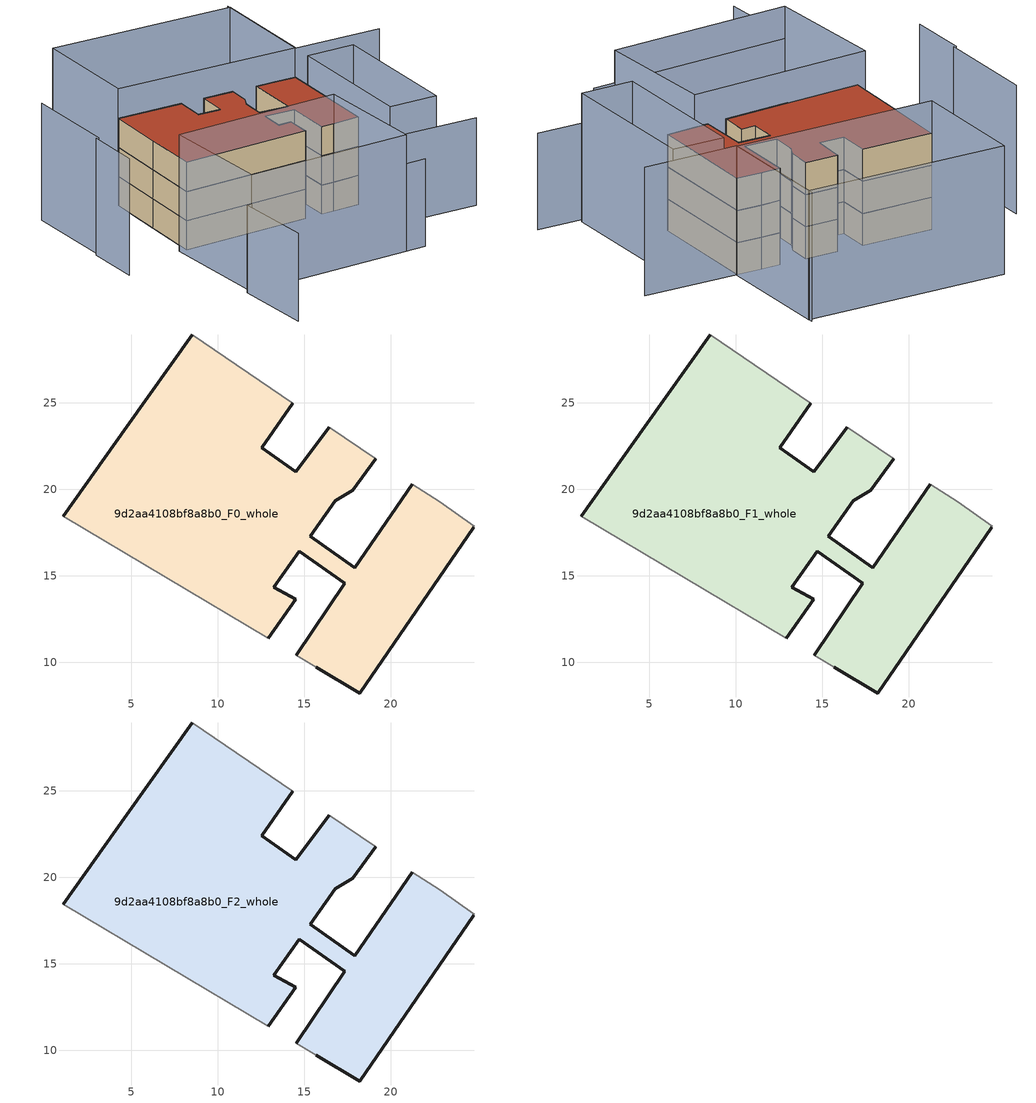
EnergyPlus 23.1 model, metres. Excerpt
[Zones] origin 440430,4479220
9d2aa4108bf8a8b0_F0_whole
 floor ground (EU_floor_Construction): 18.22,8.22 24.81,17.79 24.85,17.87 22.85,19.26 21.25,20.3 17.94,15.45 15.36,17.29 16.82,19.34 17.83,19.93 19.14,21.76 16.46,23.58 14.53,20.99 12.56,22.4 14.36,24.98 8.54,28.91 4.77,23.61 1.07,18.42 12.94,11.37 14.52,13.63 13.26,14.33 14.72,16.41 17.35,14.58 14.56,10.4 15.7,9.71 z0
 wall outside (EU_wall_Construction): 14.36,24.98 12.56,22.4 14.53,20.99 16.46,23.58 / 19.14,21.76 17.83,19.93 16.82,19.34 15.36,17.29 17.94,15.45 21.25,20.3 / 24.81,17.79 18.22,8.22 15.7,9.71 / 14.56,10.4 17.35,14.58 14.72,16.41 13.26,14.33 14.52,13.63 12.94,11.37 / 1.07,18.42 4.77,23.61 8.54,28.91 z0:3
 wall adiabatic (EU_wall_Construction): 16.46,23.58 19.14,21.76 / 21.25,20.3 22.85,19.26 24.85,17.87 24.81,17.79 / 15.7,9.71 14.56,10.4 / 12.94,11.37 1.07,18.42 / 8.54,28.91 14.36,24.98 z0:3
9d2aa4108bf8a8b0_F1_whole
 floor to 9d2aa4108bf8a8b0_F0_whole (EU_floor_Construction): 18.22,8.22 24.81,17.79 24.85,17.87 22.85,19.26 21.25,20.3 17.94,15.45 15.36,17.29 16.81,19.34 17.83,19.93 19.14,21.76 16.46,23.58 14.53,20.99 12.56,22.4 14.36,24.98 8.54,28.91 4.77,23.61 1.07,18.42 12.94,11.37 14.52,13.63 13.26,14.33 14.72,16.41 17.35,14.58 14.56,10.4 15.7,9.71 z3
 wall outside (EU_wall_Construction): 14.36,24.98 12.56,22.4 14.53,20.99 16.46,23.58 / 19.14,21.76 17.83,19.93 16.82,19.34 15.36,17.29 17.94,15.45 21.25,20.3 / 24.81,17.79 18.22,8.22 15.7,9.71 / 14.56,10.4 17.35,14.58 14.72,16.41 13.26,14.33 14.52,13.63 12.94,11.37 / 1.07,18.42 4.77,23.61 8.54,28.91 z3:6
 wall adiabatic (EU_wall_Construction): 16.46,23.58 19.14,21.76 / 21.25,20.3 22.85,19.26 24.85,17.87 24.81,17.79 / 15.7,9.71 14.56,10.4 / 12.94,11.37 1.07,18.42 / 8.54,28.91 14.36,24.98 z3:6
9d2aa4108bf8a8b0_F2_whole
 floor to 9d2aa4108bf8a8b0_F1_whole (EU_floor_Construction): 18.22,8.22 24.81,17.79 24.85,17.87 22.85,19.26 21.25,20.3 17.94,15.45 15.36,17.29 16.81,19.34 17.83,19.93 19.14,21.76 16.46,23.58 14.53,20.99 12.56,22.4 14.36,24.98 8.54,28.91 4.77,23.61 1.07,18.42 12.94,11.37 14.52,13.63 13.26,14.33 14.72,16.41 17.35,14.58 14.56,10.4 15.7,9.71 z6
 wall outside (EU_wall_Construction): 14.36,24.98 12.56,22.4 14.53,20.99 16.46,23.58 / 19.14,21.76 17.83,19.93 16.82,19.34 15.36,17.29 17.94,15.45 21.25,20.3 / 24.81,17.79 18.22,8.22 15.7,9.71 / 14.56,10.4 17.35,14.58 14.72,16.41 13.26,14.33 14.52,13.63 12.94,11.37 / 1.07,18.42 4.77,23.61 8.54,28.91 z6:9
 wall adiabatic (EU_wall_Construction): 16.46,23.58 19.14,21.76 / 21.25,20.3 22.85,19.26 24.85,17.87 24.81,17.79 / 15.7,9.71 14.56,10.4 / 12.94,11.37 1.07,18.42 / 8.54,28.91 14.36,24.98 z6:9
 roof outside (EU_roof_Construction): 19.14,21.76 17.83,19.93 16.82,19.34 15.36,17.29 17.94,15.45 21.25,20.3 22.85,19.26 24.85,17.87 24.81,17.79 18.22,8.22 15.7,9.71 14.56,10.4 17.35,14.58 14.72,16.41 13.26,14.33 14.52,13.63 12.94,11.37 1.07,18.42 4.77,23.61 8.54,28.91 14.36,24.98 12.56,22.4 14.53,20.99 16.46,23.58 z9
shading: 14.44,3.51 22.62,-2.04 / -10.77,1.38 -6.32,8.73 / -6.32,8.73 11.26,-1.9 z0:9; 32.49,12.56 24.8,17.8 / 24.8,17.8 31.78,28.04 / -3.64,25.72 -6.95,20.76 / 2.25,34.05 -3.42,25.56 / 19.39,0.66 15.16,3.52 / 15.16,3.52 23.58,15.99 / 23.58,15.99 27.81,13.13 / 27.81,13.13 19.39,0.66 / 9.36,-0.77 -5.87,8.46 / -5.87,8.46 0.48,18.93 / 0.48,18.93 15.71,9.71 / 15.71,9.71 9.36,-0.77 / 24.92,17.82 8.54,28.91 / 8.54,28.91 15.22,38.78 / 15.22,38.78 31.6,27.7 / 31.6,27.7 24.92,17.82 z0:12
[Building]
EU S2 Campaign: North Axis=0; Terrain=City; Solar Distribution=FullExterior
[Site:Location]
Madrid: Latitude=40.5; Longitude=-3.5; Time Zone=1; Elevation=609
[SizingPeriod:WeatherFileDays]
AnnualSizingPeriod: Begin Month=1; Begin Day of Month=1; End Month=12; End Day of Month=31; Day of Week for Start Day=Monday; Use Weather File Daylight Saving Period=No; Use Weather File Rain and Snow Indicators=No
[MATERIAL]
EU_InternalMass_Material: Roughness=MediumRough; Thickness=0.1; Conductivity=1; Density=1800; Specific Heat=900; Thermal Absorptance=0.9; Solar Absorptance=0.7; Visible Absorptance=0.7
[MATERIAL:NOMASS] Roughness=MediumRough; Thermal Absorptance=0.9; Solar Absorptance=0.7; Visible Absorptance=0.7
Name | Thermal Resistance
EU_wall_NoMass | 0.459673
EU_roof_NoMass | 0.495815
EU_floor_NoMass | 0.788942
[CONSTRUCTION]
EU_wall_Construction: EU_wall_NoMass
EU_roof_Construction: EU_roof_NoMass
EU_floor_Construction: EU_floor_NoMass
EU_InternalMass_Construction: EU_InternalMass_Material
[ZONE] Type=1; Multiplier=1; Ceiling Height=autocalculate; Volume=617.823; Floor Area=autocalculate; Part of Total Floor Area=Yes
9d2aa4108bf8a8b0_F0_whole; 9d2aa4108bf8a8b0_F1_whole; 9d2aa4108bf8a8b0_F2_whole
[INTERNALMASS] Construction=EU_InternalMass_Construction; Surface Area=205.939
Name | Zone or ZoneList
9d2aa4108bf8a8b0_F0_whole_EU_InternalMass | 9d2aa4108bf8a8b0_F0_whole
9d2aa4108bf8a8b0_F1_whole_EU_InternalMass | 9d2aa4108bf8a8b0_F1_whole
9d2aa4108bf8a8b0_F2_whole_EU_InternalMass | 9d2aa4108bf8a8b0_F2_whole
[OTHEREQUIPMENT] Fuel Type=Electricity; Design Level Calculation Method=Watts/Area; Power per Zone Floor Area=1; Fraction Latent=0; Fraction Radiant=0; Fraction Lost=0; Carbon Dioxide Generation Rate=0; EndUse Subcategory=EU_Step8_InternalGains
Name | Zone or ZoneList or Space or SpaceList | Schedule
EU_Step8_InternalGain_9d2aa4108bf8a8b0_F0_whole_f000 | 9d2aa4108bf8a8b0_F0_whole | EU_Step8_GainSchedule_9d2aa4108bf8a8b0_F0_whole_f000
EU_Step8_InternalGain_9d2aa4108bf8a8b0_F1_whole_f000 | 9d2aa4108bf8a8b0_F1_whole | EU_Step8_GainSchedule_9d2aa4108bf8a8b0_F1_whole_f000
EU_Step8_InternalGain_9d2aa4108bf8a8b0_F2_whole_f000 | 9d2aa4108bf8a8b0_F2_whole | EU_Step8_GainSchedule_9d2aa4108bf8a8b0_F2_whole_f000
[ZONEVENTILATION:DESIGNFLOWRATE] Schedule=EU_AlwaysOn; Design Flow Rate Calculation Method=AirChanges/Hour; Air Changes per Hour=0.719161; Ventilation Type=Natural; Fan Pressure Rise=0; Fan Total Efficiency=1; Constant Term Coefficient=1; Temperature Term Coefficient=0; Velocity Term Coefficient=0; Velocity Squared Term Coefficient=0; Minimum Indoor Temperature=-100; Maximum Indoor Temperature=100; Delta Temperature=-100; Minimum Outdoor Temperature=-100; Maximum Outdoor Temperature=100; Maximum Wind Speed=40
Name | Zone or ZoneList or Space or SpaceList
EU_ConstantAir_9d2aa4108bf8a8b0_F0_whole | 9d2aa4108bf8a8b0_F0_whole
EU_ConstantAir_9d2aa4108bf8a8b0_F1_whole | 9d2aa4108bf8a8b0_F1_whole
EU_ConstantAir_9d2aa4108bf8a8b0_F2_whole | 9d2aa4108bf8a8b0_F2_whole
[HVACTEMPLATE:THERMOSTAT] Constant Heating Setpoint=20; Constant Cooling Setpoint=50
EU_HeatOnly_9d2aa4108bf8a8b0_F0_whole; EU_HeatOnly_9d2aa4108bf8a8b0_F1_whole; EU_HeatOnly_9d2aa4108bf8a8b0_F2_whole
[HVACTEMPLATE:ZONE:IDEALLOADSAIRSYSTEM] System Availability Schedule=EU_AlwaysOn; Maximum Heating Supply Air Temperature=50; Minimum Cooling Supply Air Temperature=13; Maximum Heating Supply Air Humidity Ratio=0.0156; Minimum Cooling Supply Air Humidity Ratio=0.0077; Heating Limit=NoLimit; Cooling Limit=NoLimit; Heating Availability Schedule=EU_AlwaysOn; Cooling Availability Schedule=EU_CoolingOff; Dehumidification Control Type=ConstantSensibleHeatRatio; Cooling Sensible Heat Ratio=0.7; Dehumidification Setpoint=60; Humidification Control Type=None; Humidification Setpoint=30; Outdoor Air Method=None; Outdoor Air Flow Rate per Person=0.00944; Outdoor Air Flow Rate per Zone Floor Area=0; Outdoor Air Flow Rate per Zone=0; Demand Controlled Ventilation Type=None; Outdoor Air Economizer Type=NoEconomizer; Heat Recovery Type=None; Sensible Heat Recovery Effectiveness=0.7; Latent Heat Recovery Effectiveness=0.65
Name | Template Thermostat
9d2aa4108bf8a8b0_F0_whole | EU_HeatOnly_9d2aa4108bf8a8b0_F0_whole
9d2aa4108bf8a8b0_F1_whole | EU_HeatOnly_9d2aa4108bf8a8b0_F1_whole
9d2aa4108bf8a8b0_F2_whole | EU_HeatOnly_9d2aa4108bf8a8b0_F2_whole
[SIZING:ZONE] Zone Cooling Design Supply Air Temperature Input Method=SupplyAirTemperature; Zone Cooling Design Supply Air Temperature=13; Zone Heating Design Supply Air Temperature Input Method=SupplyAirTemperature; Zone Heating Design Supply Air Temperature=50; Zone Cooling Design Supply Air Humidity Ratio=0.008; Zone Heating Design Supply Air Humidity Ratio=0.008; Cooling Design Air Flow Method=DesignDay; Cooling Design Air Flow Rate=0; Cooling Minimum Air Flow per Zone Floor Area=0.000762; Cooling Minimum Air Flow=0; Cooling Minimum Air Flow Fraction=0.2; Heating Design Air Flow Method=DesignDay; Heating Design Air Flow Rate=0; Heating Maximum Air Flow per Zone Floor Area=0.002032; Heating Maximum Air Flow=0.141576; Heating Maximum Air Flow Fraction=0.3; Account for Dedicated Outdoor Air System=No; Dedicated Outdoor Air System Control Strategy=NeutralSupplyAir; Dedicated Outdoor Air Low Setpoint Temperature for Design=autosize; Dedicated Outdoor Air High Setpoint Temperature for Design=autosize; Zone Load Sizing Method=Sensible Load Only No Latent Load; Zone Latent Cooling Design Supply Air Humidity Ratio Input Method=HumidityRatioDifference; Zone Cooling Design Supply Air Humidity Ratio Difference=0.005; Zone Latent Heating Design Supply Air Humidity Ratio Input Method=HumidityRatioDifference; Zone Humidification Design Supply Air Humidity Ratio Difference=0.005
9d2aa4108bf8a8b0_F0_whole; 9d2aa4108bf8a8b0_F1_whole; 9d2aa4108bf8a8b0_F2_whole
[SCHEDULE:CONSTANT]
Name | Hourly Value
EU_AlwaysOn | 1
EU_CoolingOff | 0
[SCHEDULE:FILE] Column Number=1; Rows to Skip at Top=0; Number of Hours of Data=8760; Column Separator=Comma; Interpolate to Timestep=No; Minutes per Item=60; Adjust Schedule for Daylight Savings=Yes
Name | File
EU_Step8_GainSchedule_9d2aa4108bf8a8b0_F0_whole_f000 | ../../schedules/9d2aa4108bf8a8b0/9d2aa4108bf8a8b0_F0_whole_f000_gain.csv
EU_Step8_GainSchedule_9d2aa4108bf8a8b0_F1_whole_f000 | ../../schedules/9d2aa4108bf8a8b0/9d2aa4108bf8a8b0_F1_whole_f000_gain.csv
EU_Step8_GainSchedule_9d2aa4108bf8a8b0_F2_whole_f000 | ../../schedules/9d2aa4108bf8a8b0/9d2aa4108bf8a8b0_F2_whole_f000_gain.csv
